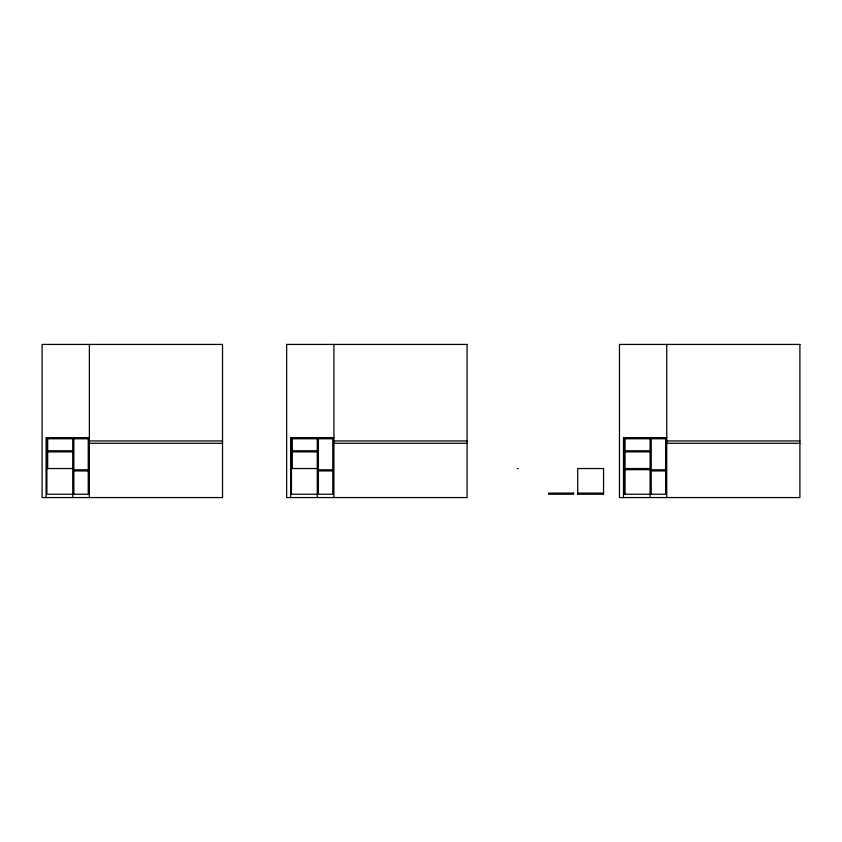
<?xml version="1.0" encoding="UTF-8"?>
<svg xmlns="http://www.w3.org/2000/svg" width="842" height="842" viewBox="0 0 842 842"><rect width="100%" height="100%" fill="white"/><g stroke="black" fill="none" stroke-linecap="round" stroke-linejoin="round"><path stroke-width="1.26" d="M89.368 437.64L46.099 437.64L46.099 497.569M333.916 437.64L290.637 437.64L290.637 497.569M666.738 437.64L623.469 437.64L623.469 497.569M46.889 438.777L72.728 438.777M73.854 438.777L88.242 438.777M291.437 438.777L317.266 438.777M318.402 438.777L332.779 438.777M624.259 438.777L650.098 438.777M651.234 438.777L665.612 438.777M89.368 440.945L222.53 440.945M333.916 440.945L467.068 440.945M666.738 440.945L799.9 440.945M89.368 443.281L222.53 443.281M333.916 443.281L467.068 443.281M666.738 443.281L799.9 443.281M46.889 450.765L72.728 450.765M291.437 450.765L317.266 450.765M624.259 450.765L650.098 450.765M46.889 451.891L72.728 451.891M291.437 451.891L317.266 451.891M624.259 451.891L650.098 451.891M46.889 468.541L72.728 468.541M291.437 468.541L317.266 468.541M517.398 468.541L518.198 468.541M625.059 468.541L650.098 468.541M73.854 469.804L88.442 469.804M318.402 469.804L332.979 469.804M625.059 469.668L650.098 469.668M651.234 469.804L665.812 469.804M73.854 470.931L88.242 470.931M318.402 470.931L332.779 470.931M651.234 470.931L665.612 470.931M666.738 344.431L666.738 497.569M665.612 437.64L665.612 494.233L624.259 494.233L624.259 437.64M651.234 437.64L651.234 494.233M650.098 437.64L650.098 497.569M625.059 437.64L625.059 450.765M625.059 451.891L625.059 494.233M603.335 494.233L603.335 493.107L577.496 493.107L577.496 494.233L603.556 494.233L603.556 468.541L577.717 468.541L577.717 494.233M333.916 344.431L333.916 497.569M332.779 437.64L332.779 494.233L291.437 494.233L291.437 437.64M318.402 437.64L318.402 494.233M317.266 437.64L317.266 497.569M292.227 437.64L292.227 450.765M292.227 451.891L292.227 468.541M89.368 344.431L89.368 497.569M88.242 437.64L88.242 494.233L46.889 494.233L46.889 437.64M73.854 437.64L73.854 494.233M72.728 437.64L72.728 497.569M47.678 437.64L47.678 450.765M47.678 451.891L47.678 468.541M222.53 344.431L42.1 344.431L42.1 497.569L222.53 497.569L222.53 344.431M467.068 344.431L286.648 344.431L286.648 497.569L467.068 497.569L467.068 344.431M799.9 344.431L619.47 344.431L619.47 497.569L799.9 497.569L799.9 344.431M573.602 493.107L548.552 493.107L548.552 494.233L573.602 494.233L573.602 493.107"/></g></svg>
